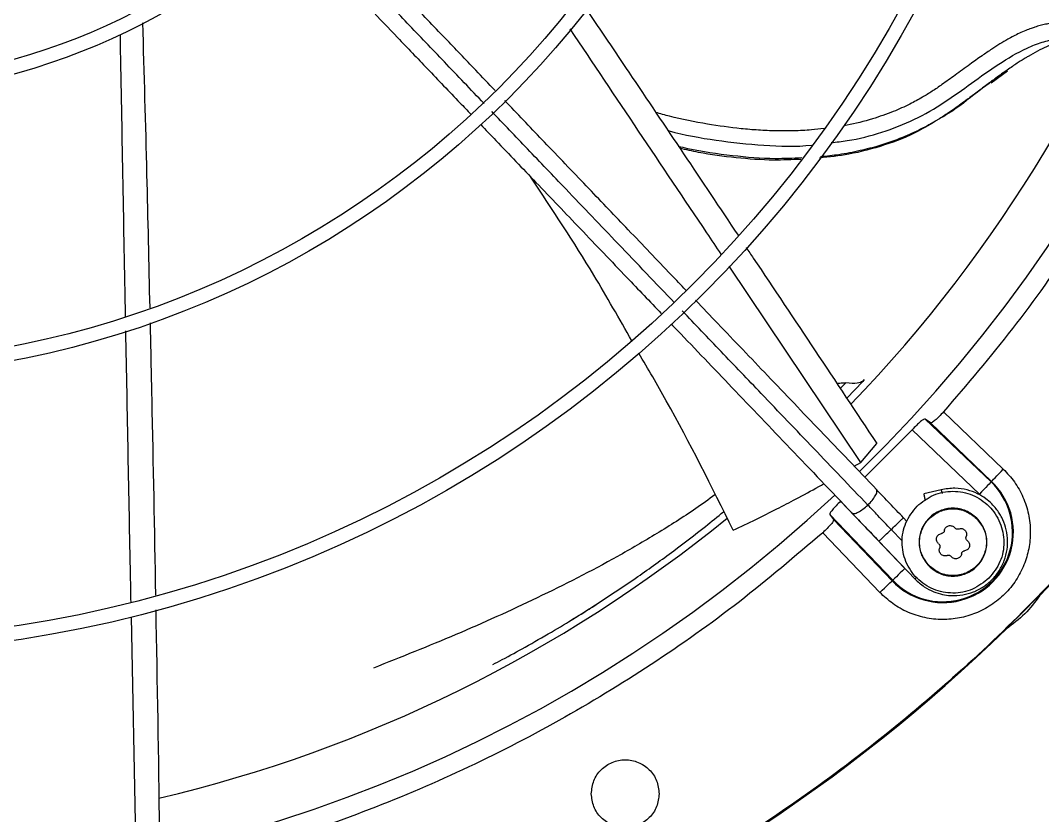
# Model space of a CAD drawing. Header units: inches. Extents: x 1229 to 1453, y -1023 to -720.
# Drawn here: x 1300.47 to 1307.59, y -934.96 to -929.42 of the extents above; entities that cross this region are included whole.
import ezdxf

# ---------------------------------------------------------------- set-up
doc = ezdxf.new("R2010")
doc.units = ezdxf.units.IN
doc.header["$MEASUREMENT"] = 0

msp = doc.modelspace()

# ---------------------------------------------------------------- linework, layer by layer
at = {"color": 18, "linetype": 'Continuous', "lineweight": 25, "true_color": 0x000000}
for p, q in [((1307.2352, -929.8546), (1307.3485, -929.773)), ((1306.3277, -932.5), (1305.4106, -931.1334)), ((1306.2234, -931.9463), (1306.1831, -931.9853)), ((1306.2284, -932.0534), (1306.3404, -931.9353)), ((1306.3321, -931.9423), (1306.3498, -931.9227)), ((1306.3495, -931.923), (1306.3404, -931.9353)), ((1306.9026, -932.148), (1307.3194, -932.5464)), ((1306.8117, -932.2245), (1306.7756, -932.1976)), ((1306.7756, -932.1976), (1307.2339, -932.6358)), ((1306.8117, -932.2245), (1307.2378, -932.6318)), ((1306.6837, -932.2732), (1306.3537, -932.6031)), ((1307.1523, -932.7212), (1306.6837, -932.2732)), ((1306.3277, -932.5), (1306.4372, -932.3671)), ((1306.2811, -932.5272), (1306.3277, -932.5)), ((1307.2378, -932.6318), (1307.2339, -932.6358)), ((1306.887, -932.6902), (1306.7649, -932.7199)), ((1306.1862, -932.7706), (1306.6343, -933.2393)), ((1306.1107, -932.8625), (1306.1376, -932.8987)), ((1306.1107, -932.8625), (1306.5489, -933.3209)), ((1306.5449, -933.3247), (1306.1376, -932.8987)), ((1306.6476, -932.9107), (1306.6237, -932.8857)), ((1306.4595, -933.4063), (1306.0611, -932.9896)), ((1306.6145, -933.047), (1306.5383, -932.9673)), ((1306.4529, -933.0489), (1306.706, -933.3137)), ((1306.5489, -933.3209), (1306.5449, -933.3247)), ((1301.2783, -935.2184), (1301.2457, -933.5758))]:
    msp.add_line(p, q, dxfattribs=at)
at = {"color": 18, "linetype": 'Continuous', "lineweight": 25, "true_color": 0x000000, "flags": 128}
for points in [[(1307.2378, -932.6318), (1307.2396, -932.6299), (1307.2444, -932.6249), (1307.252, -932.6169), (1307.2622, -932.6063), (1307.2745, -932.5934), (1307.2885, -932.5788), (1307.3036, -932.5629), (1307.3194, -932.5464)], [(1307.2339, -932.6358), (1307.2321, -932.6377), (1307.2273, -932.6428), (1307.2197, -932.6507), (1307.2095, -932.6614), (1307.1972, -932.6742), (1307.1832, -932.6889), (1307.1681, -932.7047), (1307.1523, -932.7212)], [(1306.6343, -933.2393), (1306.6178, -933.255), (1306.6019, -933.2702), (1306.5873, -933.2842), (1306.5744, -933.2965), (1306.5638, -933.3066), (1306.5558, -933.3143), (1306.5508, -933.3191), (1306.5489, -933.3209)], [(1306.4595, -933.4063), (1306.476, -933.3906), (1306.4918, -933.3754), (1306.5065, -933.3614), (1306.5193, -933.3491), (1306.53, -933.339), (1306.5379, -933.3314), (1306.543, -933.3265), (1306.5449, -933.3247)]]:
    msp.add_lwpolyline(points, dxfattribs=at)
at = {"color": 18, "linetype": 'Continuous', "lineweight": 25, "true_color": 0x000000}
for radius in [11.7126, 8.5704, 8.472, 6.6478, 6.5493, 4.7037, 4.6053]:
    msp.add_circle((1299.1739, -925.2608), radius, dxfattribs=at)
for centre, radius, start, end in [((1299.1739, -925.2608), 10.2157, 314.3624, 43.03697), ((1299.1739, -925.2608), 12.9331, 283.26667, 346.73333), ((1299.1739, -925.2608), 9.8425, 316.0273, 341.93053), ((1299.1739, -925.2608), 11.7147, 315.79736, 338.46866), ((1299.1739, -925.2608), 10.2157, 224.36307, 313.03719), ((1306.8991, -932.9861), 0.4901, 223.70945, 46.29055), ((1306.8991, -932.9861), 0.4845, 223.70945, 46.29055), ((1299.1739, -925.2608), 9.8425, 283.29628, 309.20157), ((1299.1739, -925.2608), 11.7147, 291.53134, 314.20264)]:
    msp.add_arc(centre, radius, start, end, dxfattribs=at)
for points, knots in [([(1310.8834, -925.2608), (1310.8786, -925.5163), (1310.8689, -926.0272), (1310.7909, -926.7903), (1310.6667, -927.5468), (1310.4924, -928.2936), (1310.2699, -929.0274), (1309.9998, -929.745), (1309.6833, -930.4435), (1309.3218, -931.1197), (1308.9169, -931.7709), (1308.4703, -932.3942), (1307.9838, -932.9869), (1307.4597, -933.5466), (1306.9, -934.0708), (1306.3073, -934.5572), (1305.684, -935.0039), (1305.0328, -935.4088), (1304.3565, -935.7703), (1303.6581, -936.0867), (1302.9404, -936.3568), (1302.2067, -936.5794), (1301.4599, -936.7535), (1300.7033, -936.8784), (1299.9402, -936.9536), (1299.1739, -936.9787), (1298.4075, -936.9536), (1297.6444, -936.8784), (1296.8878, -936.7535), (1296.141, -936.5794), (1295.4073, -936.3568), (1294.6896, -936.0867), (1293.9912, -935.7702), (1293.3149, -935.4088), (1292.6637, -935.0039), (1292.0405, -934.5572), (1291.4477, -934.0708), (1290.8881, -933.5466), (1290.3639, -932.9869), (1289.8774, -932.3942), (1289.4308, -931.7709), (1289.0259, -931.1197), (1288.6644, -930.4435), (1288.3479, -929.745), (1288.0778, -929.0274), (1287.8553, -928.2936), (1287.681, -927.5468), (1287.5568, -926.7903), (1287.4788, -926.0272), (1287.4692, -925.5163), (1287.4643, -925.2608)], [0, 0, 0, 0, 0.020833, 0.041667, 0.0625, 0.083333, 0.104167, 0.125, 0.145833, 0.166667, 0.1875, 0.208333, 0.229167, 0.25, 0.270833, 0.291667, 0.3125, 0.333333, 0.354167, 0.375, 0.395833, 0.416667, 0.4375, 0.458333, 0.479167, 0.5, 0.520833, 0.541667, 0.5625, 0.583333, 0.604167, 0.625, 0.645833, 0.666667, 0.6875, 0.708333, 0.729167, 0.75, 0.770833, 0.791667, 0.8125, 0.833333, 0.854167, 0.875, 0.895833, 0.916667, 0.9375, 0.958333, 0.979167, 1, 1, 1, 1]), ([(1309.5261, -925.2608), (1309.5208, -925.512), (1309.5102, -926.0143), (1309.4249, -926.7639), (1309.2893, -927.5054), (1309.0991, -928.2351), (1308.8566, -928.949), (1308.5626, -929.6434), (1308.2192, -930.3147), (1307.8271, -930.9586), (1307.3921, -931.5749), (1307.0658, -931.957), (1306.9026, -932.148)], [0, 0, 0, 0, 0.1, 0.2, 0.3000001, 0.4, 0.5, 0.6, 0.7000001, 0.8000001, 0.9000001, 1, 1, 1, 1]), ([(1303.7796, -929.9095), (1303.7344, -929.8622), (1303.6187, -929.7411), (1303.4206, -929.5338), (1303.195, -929.2978), (1302.9762, -929.0687), (1302.7832, -928.8668), (1302.6287, -928.7051), (1302.5382, -928.6104), (1302.5041, -928.5748)], [0, 0, 0, 0, 0.106777, 0.27357, 0.467155, 0.637763, 0.78802, 0.920207, 1, 1, 1, 1]), ([(1303.7023, -929.9995), (1303.6101, -929.9031), (1303.432, -929.7167), (1303.1728, -929.4455), (1302.9174, -929.1782), (1302.6663, -928.9154), (1302.4957, -928.7369), (1302.4138, -928.6512)], [0, 0, 0, 0, 0.215401, 0.416421, 0.60434, 0.810084, 1, 1, 1, 1]), ([(1302.3343, -928.7389), (1302.3826, -928.7895), (1302.4986, -928.9109), (1302.6906, -929.1118), (1302.8974, -929.3283), (1303.1059, -929.5464), (1303.314, -929.7641), (1303.4842, -929.9423), (1303.5851, -930.0479), (1303.6105, -930.0744)], [0, 0, 0, 0, 0.11322, 0.271448, 0.450246, 0.598735, 0.76149, 0.940153, 1, 1, 1, 1]), ([(1304.417, -929.3467), (1304.5151, -929.4919), (1304.8688, -930.0153), (1305.2187, -930.539), (1305.4715, -930.9175)], [0, 0, 0, 0, 0.277328, 1, 1, 1, 1]), ([(1301.3231, -929.4374), (1301.3333, -929.7901), (1301.3524, -930.4523), (1301.3666, -931.1135), (1301.3732, -931.4225)], [0, 0, 0, 0, 0.532574, 1, 1, 1, 1]), ([(1307.6814, -929.437), (1307.6703, -929.4383), (1307.6475, -929.4411), (1307.6126, -929.4477), (1307.5763, -929.4564), (1307.5432, -929.4661), (1307.5095, -929.4777), (1307.4732, -929.4917), (1307.432, -929.5099), (1307.3903, -929.5305), (1307.3449, -929.5551), (1307.2945, -929.5848), (1307.2346, -929.6231), (1307.1649, -929.6708), (1307.0793, -929.732), (1306.987, -929.8001), (1306.8999, -929.8631), (1306.8245, -929.9145), (1306.7506, -929.9604), (1306.6612, -930.0087), (1306.5456, -930.0609), (1306.3999, -930.1112), (1306.2841, -930.1419), (1306.2168, -930.1527), (1306.2099, -930.1538)], [0, 0, 0, 0, 0.020248, 0.041453, 0.06358, 0.0866, 0.102644, 0.126716, 0.155363, 0.182381, 0.209021, 0.246963, 0.28662, 0.336424, 0.399614, 0.478049, 0.547725, 0.599316, 0.648188, 0.709671, 0.786694, 0.879285, 0.987574, 1, 1, 1, 1]), ([(1301.2053, -931.4825), (1301.2046, -931.4419), (1301.192, -930.7885), (1301.1801, -930.1335), (1301.169, -929.5191)], [0, 0, 0, 0, 0.06208, 1, 1, 1, 1]), ([(1305.3541, -931.0492), (1305.321, -930.9999), (1304.9711, -930.4785), (1304.6204, -929.9549), (1304.3029, -929.4807)], [0, 0, 0, 0, 0.094407, 1, 1, 1, 1]), ([(1306.1207, -930.2723), (1306.1581, -930.2683), (1306.2787, -930.2554), (1306.4752, -930.2036), (1306.7038, -930.1155), (1306.9092, -929.9953), (1307.0966, -929.8592), (1307.2831, -929.7247), (1307.449, -929.6263), (1307.5884, -929.5697), (1307.6573, -929.5552), (1307.6914, -929.548)], [0, 0, 0, 0, 0.062061, 0.200401, 0.339028, 0.477389, 0.612625, 0.745151, 0.874643, 0.938101, 1, 1, 1, 1]), ([(1307.7685, -929.554), (1307.7543, -929.557), (1307.7256, -929.563), (1307.6796, -929.5788), (1307.6291, -929.5994), (1307.5727, -929.6265), (1307.5251, -929.6527), (1307.4906, -929.6729), (1307.4691, -929.6858), (1307.4436, -929.7017), (1307.4141, -929.7205), (1307.3809, -929.7425), (1307.3577, -929.7585), (1307.3454, -929.7669)], [0, 0, 0, 0, 0.113461, 0.228829, 0.328724, 0.466208, 0.615602, 0.655734, 0.705473, 0.764802, 0.833692, 0.912107, 1, 1, 1, 1]), ([(1307.3454, -929.7669), (1307.3365, -929.7732), (1307.3129, -929.7897), (1307.2691, -929.8213), (1307.2082, -929.8664), (1307.1402, -929.9179), (1307.077, -929.9655), (1307.025, -930.0039), (1306.9808, -930.0355), (1306.9283, -930.0717), (1306.8689, -930.11), (1306.8037, -930.1478), (1306.7217, -930.1908), (1306.6077, -930.2424), (1306.4668, -930.2919), (1306.3184, -930.3307), (1306.1822, -930.3574), (1306.0886, -930.3671), (1306.0455, -930.3716)], [0, 0, 0, 0, 0.022647, 0.059458, 0.112119, 0.18067, 0.238273, 0.278725, 0.316919, 0.352855, 0.412852, 0.465176, 0.509769, 0.604917, 0.722402, 0.813143, 0.913791, 1, 1, 1, 1]), ([(1307.2288, -929.8533), (1307.1987, -929.8757), (1307.102, -929.9477), (1306.9889, -930.0413), (1306.8915, -930.0965), (1306.8665, -930.1107)], [0, 0, 0, 0, 0.25047, 0.807585, 1, 1, 1, 1]), ([(1305.1077, -931.2992), (1305.074, -931.264), (1304.9409, -931.1247), (1304.7159, -930.8892), (1304.4272, -930.5871), (1304.1509, -930.298), (1303.9554, -930.0935), (1303.8573, -929.9908), (1303.8467, -929.9797)], [0, 0, 0, 0, 0.080732, 0.319058, 0.536803, 0.768161, 0.974843, 1, 1, 1, 1]), ([(1305.0297, -931.3886), (1304.8988, -931.2516), (1304.6468, -930.9879), (1304.3048, -930.63), (1304.0109, -930.3225), (1303.8386, -930.1422), (1303.7555, -930.0552)], [0, 0, 0, 0, 0.30978, 0.596486, 0.805334, 1, 1, 1, 1]), ([(1306.0711, -930.1745), (1306.0418, -930.1778), (1305.9717, -930.1858), (1305.8598, -930.1908), (1305.7365, -930.1913), (1305.6142, -930.186), (1305.4546, -930.1729), (1305.2473, -930.1434), (1305.0486, -930.1048), (1304.9304, -930.0712), (1304.8985, -930.0622)], [0, 0, 0, 0, 0.07502, 0.180081, 0.284247, 0.387504, 0.489824, 0.6891, 0.916212, 1, 1, 1, 1]), ([(1303.6777, -930.1448), (1303.7136, -930.1823), (1303.8426, -930.3174), (1304.0748, -930.5603), (1304.3789, -930.8785), (1304.6698, -931.183), (1304.8569, -931.3788), (1304.9368, -931.4623)], [0, 0, 0, 0, 0.084805, 0.305611, 0.551323, 0.808548, 1, 1, 1, 1]), ([(1306.8575, -930.116), (1306.8144, -930.1427), (1306.7011, -930.213), (1306.4933, -930.2926), (1306.2621, -930.3552), (1306.1075, -930.3721), (1306.0395, -930.3795)], [0, 0, 0, 0, 0.180135, 0.474516, 0.768977, 1, 1, 1, 1]), ([(1304.9825, -930.1874), (1304.9855, -930.1883), (1305.0954, -930.219), (1305.3185, -930.2591), (1305.6501, -930.2944), (1305.8747, -930.3021), (1305.9845, -930.2889), (1305.9845, -930.2889)], [0, 0, 0, 0, 0.009341, 0.33831, 0.668436, 0.999941, 1, 1, 1, 1]), ([(1305.9167, -930.3786), (1305.8542, -930.3815), (1305.6931, -930.3891), (1305.4267, -930.3654), (1305.202, -930.3346), (1305.0787, -930.3044), (1305.0573, -930.2991)], [0, 0, 0, 0, 0.217672, 0.561292, 0.923662, 1, 1, 1, 1]), ([(1305.9089, -930.3889), (1305.8464, -930.3916), (1305.6964, -930.3982), (1305.4576, -930.3795), (1305.2383, -930.352), (1305.1091, -930.3219), (1305.0658, -930.3119)], [0, 0, 0, 0, 0.222118, 0.532821, 0.843556, 1, 1, 1, 1]), ([(1304.7309, -931.653), (1304.6443, -931.4996), (1304.4246, -931.1106), (1304.1781, -930.7379), (1304.0288, -930.5122)], [0, 0, 0, 0, 0.394211, 1, 1, 1, 1]), ([(1305.5281, -931.0019), (1305.5446, -931.0266), (1305.8497, -931.4819), (1306.1517, -931.9369), (1306.4372, -932.3671)], [0, 0, 0, 0, 0.054287, 1, 1, 1, 1]), ([(1306.4362, -932.6894), (1306.3061, -932.5533), (1306.054, -932.2895), (1305.685, -931.9033), (1305.3948, -931.5997), (1305.2272, -931.4243), (1305.1757, -931.3704)], [0, 0, 0, 0, 0.311686, 0.604241, 0.878427, 1, 1, 1, 1]), ([(1306.3753, -932.7966), (1306.2499, -932.6654), (1306.0033, -932.4074), (1305.6623, -932.0506), (1305.3567, -931.7308), (1305.1727, -931.5383), (1305.0823, -931.4436)], [0, 0, 0, 0, 0.292964, 0.576036, 0.791578, 1, 1, 1, 1]), ([(1301.3756, -931.5274), (1301.3797, -931.7043), (1301.3943, -932.3378), (1301.4055, -932.9694), (1301.4136, -933.4246)], [0, 0, 0, 0, 0.279322, 1, 1, 1, 1]), ([(1301.2436, -933.4731), (1301.2424, -933.4133), (1301.2299, -932.7847), (1301.218, -932.1538), (1301.2073, -931.5829)], [0, 0, 0, 0, 0.0951288, 1, 1, 1, 1]), ([(1305.0048, -931.5335), (1305.0196, -931.5489), (1305.1616, -931.6976), (1305.4385, -931.9873), (1305.8444, -932.4121), (1306.122, -932.7026), (1306.2654, -932.8526)], [0, 0, 0, 0, 0.034882, 0.334856, 0.656456, 1, 1, 1, 1]), ([(1305.438, -932.973), (1305.2875, -932.6693), (1305.0805, -932.2514), (1304.8451, -931.8492), (1304.7807, -931.7393)], [0, 0, 0, 0, 0.726612, 1, 1, 1, 1]), ([(1306.1575, -931.9469), (1306.168, -931.9469), (1306.1906, -931.9467), (1306.212, -931.9464), (1306.2234, -931.9463)], [0, 0, 0, 0, 0.46458, 1, 1, 1, 1]), ([(1306.3404, -931.9353), (1306.33, -931.9411), (1306.3081, -931.9532), (1306.2525, -931.9487), (1306.2234, -931.9463)], [0, 0, 0, 0, 0.475869, 1, 1, 1, 1]), ([(1306.9026, -932.148), (1306.8924, -932.1591), (1306.8718, -932.1815), (1306.843, -932.2078), (1306.8205, -932.2245), (1306.8147, -932.2245), (1306.8117, -932.2245)], [0, 0, 0, 0, 0.24423, 0.4964, 0.747202, 1, 1, 1, 1]), ([(1306.7756, -932.1976), (1306.7726, -932.1976), (1306.7668, -932.1976), (1306.7443, -932.2143), (1306.7152, -932.2403), (1306.6941, -932.2623), (1306.6837, -932.2732)], [0, 0, 0, 0, 0.252626, 0.503248, 0.755217, 1, 1, 1, 1]), ([(1307.3194, -932.5464), (1307.3463, -932.5753), (1307.4011, -932.6339), (1307.4601, -932.7413), (1307.4982, -932.8588), (1307.5113, -932.981), (1307.5003, -933.1011), (1307.4664, -933.216), (1307.4101, -933.3234), (1307.3322, -933.4191), (1307.2365, -933.4971), (1307.1291, -933.5533), (1307.0141, -933.5872), (1306.8941, -933.5983), (1306.7718, -933.5852), (1306.6543, -933.5471), (1306.547, -933.4881), (1306.4883, -933.4333), (1306.4595, -933.4063)], [0, 0, 0, 0, 0.0609954, 0.124061, 0.1879942, 0.2514906, 0.3132975, 0.3737131, 0.4362133, 0.5000005, 0.5637869, 0.6262875, 0.6867026, 0.74851, 0.8120066, 0.8759389, 0.9390044, 1, 1, 1, 1]), ([(1305.438, -932.973), (1305.4907, -932.9478), (1305.5924, -932.8993), (1305.7382, -932.826), (1305.8842, -932.7498), (1305.9936, -932.6911), (1306.0578, -932.6549), (1306.0699, -932.6481)], [0, 0, 0, 0, 0.246531, 0.476022, 0.688417, 0.941305, 1, 1, 1, 1]), ([(1305.3103, -932.7259), (1305.2662, -932.7579), (1305.1326, -932.8546), (1304.9063, -932.9971), (1304.5397, -933.2111), (1304.0738, -933.4475), (1303.5073, -933.704), (1303.1234, -933.8563), (1302.9314, -933.9325)], [0, 0, 0, 0, 0.0577, 0.174857, 0.292286, 0.527695, 0.763643, 1, 1, 1, 1]), ([(1306.3753, -932.7966), (1306.3858, -932.7859), (1306.4068, -932.7644), (1306.4296, -932.7317), (1306.442, -932.7037), (1306.4381, -932.6942), (1306.4362, -932.6894)], [0, 0, 0, 0, 0.242953, 0.485903, 0.742951, 1, 1, 1, 1]), ([(1306.6237, -932.8857), (1306.5919, -932.8524), (1306.5283, -932.7858), (1306.4669, -932.7216), (1306.4362, -932.6894)], [0, 0, 0, 0, 0.500002, 1, 1, 1, 1]), ([(1306.7045, -933.3121), (1306.7251, -933.331), (1306.7639, -933.3668), (1306.8308, -933.4011), (1306.8934, -933.4205), (1306.962, -933.4298), (1307.0351, -933.4258), (1307.1124, -933.4044), (1307.1819, -933.3685), (1307.2433, -933.3182), (1307.2929, -933.2558), (1307.3284, -933.1843), (1307.3479, -933.107), (1307.3508, -933.0278), (1307.3374, -932.9519), (1307.3147, -932.8942), (1307.2909, -932.8526), (1307.2684, -932.8207), (1307.2378, -932.7861), (1307.1951, -932.7493), (1307.1381, -932.7146), (1307.066, -932.6881), (1306.979, -932.6749), (1306.9183, -932.685), (1306.8863, -932.6903)], [0, 0, 0, 0, 0.053383, 0.100935, 0.142644, 0.178507, 0.233213, 0.281771, 0.331518, 0.382116, 0.432747, 0.483378, 0.53401, 0.584641, 0.634226, 0.680757, 0.70288, 0.726041, 0.755415, 0.791313, 0.833729, 0.882655, 0.938082, 1, 1, 1, 1]), ([(1306.7182, -932.8051), (1306.7547, -932.7761), (1306.8279, -932.718), (1306.9692, -932.6926), (1307.1077, -932.7197), (1307.2258, -932.7986), (1307.3047, -932.9167), (1307.3318, -933.0552), (1307.3064, -933.1965), (1307.2483, -933.2697), (1307.2193, -933.3062)], [0, 0, 0, 0, 0.125, 0.249999, 0.374999, 0.500001, 0.625, 0.75, 0.875001, 1, 1, 1, 1]), ([(1306.7652, -932.7214), (1306.7651, -932.721), (1306.7647, -932.7194), (1306.7674, -932.7304), (1306.7714, -932.7469), (1306.7751, -932.7621), (1306.7762, -932.7664)], [0, 0, 0, 0, 0.124221, 0.48944, 0.854973, 1, 1, 1, 1]), ([(1306.8863, -932.6903), (1306.8866, -932.6917), (1306.8872, -932.6939), (1306.8911, -932.7099), (1306.8927, -932.7165)], [0, 0, 0, 0, 0.58846, 1, 1, 1, 1]), ([(1306.1862, -932.7706), (1306.1754, -932.781), (1306.1534, -932.8022), (1306.1273, -932.8312), (1306.1107, -932.8538), (1306.1107, -932.8596), (1306.1107, -932.8625)], [0, 0, 0, 0, 0.244784, 0.496747, 0.747372, 1, 1, 1, 1]), ([(1306.2654, -932.8526), (1306.2701, -932.8548), (1306.2794, -932.8591), (1306.3079, -932.848), (1306.3416, -932.8267), (1306.364, -932.8067), (1306.3753, -932.7966)], [0, 0, 0, 0, 0.257047, 0.514093, 0.757042, 1, 1, 1, 1]), ([(1306.5383, -932.9673), (1306.5073, -932.9349), (1306.452, -932.877), (1306.3987, -932.8212), (1306.3753, -932.7966)], [0, 0, 0, 0, 0.559898, 1, 1, 1, 1]), ([(1307.2193, -933.3062), (1307.1827, -933.3353), (1307.1096, -933.3933), (1306.9683, -933.4188), (1306.8297, -933.3917), (1306.7117, -933.3127), (1306.6327, -933.1947), (1306.6056, -933.0561), (1306.6311, -932.9148), (1306.6892, -932.8417), (1306.7182, -932.8051)], [0, 0, 0, 0, 0.125001, 0.250001, 0.375, 0.5, 0.625, 0.75, 0.875, 1, 1, 1, 1]), ([(1304.4927, -933.4839), (1304.5864, -933.422), (1304.7641, -933.3046), (1305.0143, -933.1234), (1305.2133, -932.972), (1305.3287, -932.8775), (1305.3709, -932.8431)], [0, 0, 0, 0, 0.317134, 0.601378, 0.854454, 1, 1, 1, 1]), ([(1306.2654, -932.8526), (1306.2961, -932.8848), (1306.3575, -932.949), (1306.4211, -933.0156), (1306.4529, -933.0489)], [0, 0, 0, 0, 0.499998, 1, 1, 1, 1]), ([(1307.1358, -932.8886), (1307.1114, -932.8693), (1307.0626, -932.8306), (1306.9684, -932.8136), (1306.8761, -932.8317), (1306.7974, -932.8843), (1306.7447, -932.963), (1306.7267, -933.0554), (1306.7436, -933.1496), (1306.7823, -933.1983), (1306.8017, -933.2227)], [0, 0, 0, 0, 0.125001, 0.25, 0.374999, 0.499998, 0.624999, 0.749999, 0.874999, 1, 1, 1, 1]), ([(1306.8041, -933.2203), (1306.7851, -933.1963), (1306.7469, -933.1482), (1306.7302, -933.0554), (1306.748, -932.9644), (1306.7998, -932.8868), (1306.8774, -932.8349), (1306.9684, -932.8171), (1307.0613, -932.8339), (1307.1093, -932.872), (1307.1333, -932.8911)], [0, 0, 0, 0, 0.1249984, 0.2499988, 0.3749993, 0.4999977, 0.6249999, 0.7499986, 0.8750005, 1, 1, 1, 1]), ([(1306.1376, -932.8987), (1306.1376, -932.9016), (1306.1376, -932.9074), (1306.1209, -932.9299), (1306.0945, -932.9587), (1306.0721, -932.9794), (1306.0611, -932.9896)], [0, 0, 0, 0, 0.2528, 0.503596, 0.755768, 1, 1, 1, 1]), ([(1306.5383, -932.9673), (1306.5492, -932.9569), (1306.5709, -932.9361), (1306.5992, -932.9091), (1306.6196, -932.8896), (1306.6224, -932.887), (1306.6237, -932.8857)], [0, 0, 0, 0, 0.24295, 0.4859, 0.74295, 1, 1, 1, 1]), ([(1306.8017, -933.2227), (1306.8261, -933.2421), (1306.8748, -933.2808), (1306.969, -933.2977), (1307.0614, -933.2797), (1307.1401, -933.2271), (1307.1927, -933.1483), (1307.2108, -933.056), (1307.1938, -932.9618), (1307.1551, -932.913), (1307.1358, -932.8886)], [0, 0, 0, 0, 0.124999, 0.249998, 0.374998, 0.499999, 0.624999, 0.749999, 0.875, 1, 1, 1, 1]), ([(1307.1333, -932.8911), (1307.1524, -932.9151), (1307.1905, -932.9631), (1307.2073, -933.056), (1307.1895, -933.147), (1307.1376, -933.2246), (1307.0601, -933.2764), (1306.969, -933.2942), (1306.8762, -933.2775), (1306.8282, -933.2393), (1306.8041, -933.2203)], [0, 0, 0, 0, 0.125, 0.25, 0.375, 0.499999, 0.624999, 0.75, 0.874998, 1, 1, 1, 1]), ([(1306.9086, -932.9752), (1306.9096, -932.9711), (1306.9113, -932.9633), (1306.9182, -932.9533), (1306.9271, -932.9457), (1306.938, -932.9411), (1306.9498, -932.9396), (1306.9613, -932.9417), (1306.9723, -932.947), (1306.9777, -932.9528), (1306.9806, -932.956)], [0, 0, 0, 0, 0.136252, 0.254606, 0.379598, 0.500013, 0.620407, 0.745434, 0.863769, 1, 1, 1, 1]), ([(1306.0611, -932.9896), (1305.8701, -933.1527), (1305.488, -933.4791), (1304.8717, -933.9141), (1304.2278, -934.3062), (1303.5565, -934.6496), (1302.8621, -934.9435), (1302.1482, -935.1861), (1301.4185, -935.3761), (1300.6769, -935.5125), (1299.9274, -935.5947), (1299.1739, -935.6221), (1298.4203, -935.5947), (1297.6708, -935.5125), (1296.9292, -935.3761), (1296.1995, -935.1861), (1295.4856, -934.9435), (1294.7912, -934.6496), (1294.1199, -934.3062), (1293.476, -933.9141), (1292.8597, -933.4791), (1292.4776, -933.1527), (1292.2866, -932.9896)], [0, 0, 0, 0, 0.0500001, 0.1, 0.15, 0.1999999, 0.25, 0.3, 0.35, 0.4000001, 0.45, 0.5000001, 0.5499999, 0.5999999, 0.65, 0.7, 0.75, 0.8000001, 0.8500001, 0.9000001, 0.9500001, 1, 1, 1, 1]), ([(1306.4529, -933.0489), (1306.4543, -933.0476), (1306.457, -933.045), (1306.4775, -933.0254), (1306.5057, -932.9984), (1306.5275, -932.9777), (1306.5383, -932.9673)], [0, 0, 0, 0, 0.257049, 0.514095, 0.75705, 1, 1, 1, 1]), ([(1306.869, -933.0675), (1306.8659, -933.0646), (1306.86, -933.0592), (1306.8548, -933.0482), (1306.8527, -933.0367), (1306.8541, -933.025), (1306.8588, -933.0141), (1306.8663, -933.0052), (1306.8763, -932.9983), (1306.8841, -932.9965), (1306.8883, -932.9956)], [0, 0, 0, 0, 0.136222, 0.254553, 0.379562, 0.499975, 0.620367, 0.745376, 0.863737, 1, 1, 1, 1]), ([(1306.9086, -932.9752), (1306.908, -932.9778), (1306.9069, -932.9828), (1306.9022, -932.9891), (1306.8959, -932.9938), (1306.8909, -932.995), (1306.8883, -932.9956)], [0, 0, 0, 0, 0.256016, 0.500006, 0.743943, 1, 1, 1, 1]), ([(1307.0083, -932.9634), (1307.0058, -932.9642), (1307.0009, -932.9657), (1306.9931, -932.9648), (1306.9858, -932.9617), (1306.9824, -932.9579), (1306.9806, -932.956)], [0, 0, 0, 0, 0.255944, 0.499894, 0.743912, 1, 1, 1, 1]), ([(1307.0083, -932.9634), (1307.0124, -932.9621), (1307.02, -932.9598), (1307.0321, -932.9607), (1307.0433, -932.9646), (1307.0493, -932.9697), (1307.0522, -932.9722)], [0, 0, 0, 0, 0.272477, 0.509179, 0.759211, 1, 1, 1, 1]), ([(1307.0522, -932.9722), (1307.0547, -932.9751), (1307.0598, -932.9811), (1307.0637, -932.9924), (1307.0646, -933.0045), (1307.0622, -933.0121), (1307.061, -933.0161)], [0, 0, 0, 0, 0.240785, 0.490794, 0.736613, 1, 1, 1, 1]), ([(1307.0684, -933.0438), (1307.0665, -933.0421), (1307.0628, -933.0386), (1307.0596, -933.0313), (1307.0587, -933.0235), (1307.0602, -933.0186), (1307.061, -933.0161)], [0, 0, 0, 0, 0.256057, 0.500102, 0.744, 1, 1, 1, 1]), ([(1306.869, -933.0675), (1306.871, -933.0693), (1306.8747, -933.0728), (1306.8778, -933.0801), (1306.8787, -933.0879), (1306.8772, -933.0928), (1306.8765, -933.0953)], [0, 0, 0, 0, 0.256053, 0.500094, 0.745977, 1, 1, 1, 1]), ([(1306.8852, -933.1392), (1306.8827, -933.1362), (1306.8776, -933.1302), (1306.8738, -933.1191), (1306.8728, -933.107), (1306.8752, -933.0994), (1306.8765, -933.0953)], [0, 0, 0, 0, 0.240813, 0.4908788, 0.7275178, 1, 1, 1, 1]), ([(1307.0684, -933.0438), (1307.0715, -933.0467), (1307.0774, -933.0521), (1307.0827, -933.0631), (1307.0847, -933.0746), (1307.0834, -933.0864), (1307.0788, -933.0971), (1307.0713, -933.106), (1307.0614, -933.113), (1307.0534, -933.1148), (1307.0492, -933.1158)], [0, 0, 0, 0, 0.133503, 0.255989, 0.378469, 0.499258, 0.621544, 0.739531, 0.861867, 1, 1, 1, 1]), ([(1306.9291, -933.1479), (1306.925, -933.1492), (1306.9174, -933.1516), (1306.9053, -933.1506), (1306.8942, -933.1468), (1306.8882, -933.1417), (1306.8852, -933.1392)], [0, 0, 0, 0, 0.272431, 0.509129, 0.759164, 1, 1, 1, 1]), ([(1306.9291, -933.1479), (1306.9316, -933.1472), (1306.9365, -933.1457), (1306.9444, -933.1466), (1306.9516, -933.1497), (1306.9551, -933.1535), (1306.9569, -933.1554)], [0, 0, 0, 0, 0.256, 0.499859, 0.743861, 1, 1, 1, 1]), ([(1307.0288, -933.1361), (1307.0279, -933.1403), (1307.0261, -933.1481), (1307.0193, -933.1581), (1307.0103, -933.1656), (1306.9994, -933.1703), (1306.9877, -933.1717), (1306.9762, -933.1696), (1306.9652, -933.1644), (1306.9598, -933.1585), (1306.9569, -933.1554)], [0, 0, 0, 0, 0.136248, 0.254617, 0.379611, 0.500031, 0.620427, 0.745455, 0.86377, 1, 1, 1, 1]), ([(1307.0288, -933.1361), (1307.0294, -933.1335), (1307.0306, -933.1285), (1307.0353, -933.1222), (1307.0416, -933.1175), (1307.0466, -933.1164), (1307.0492, -933.1158)], [0, 0, 0, 0, 0.256017, 0.499993, 0.743942, 1, 1, 1, 1]), ([(1306.7045, -933.3121), (1306.705, -933.3116), (1306.7057, -933.311), (1306.7137, -933.3033), (1306.7152, -933.3018)], [0, 0, 0, 0, 0.8129995, 1, 1, 1, 1]), ([(1307.5719, -933.4283), (1307.5393, -933.4726), (1307.4743, -933.5612), (1307.3856, -933.6263), (1307.3413, -933.6588)], [0, 0, 0, 0, 0.500001, 1, 1, 1, 1]), ([(1303.7635, -933.9077), (1303.7855, -933.8962), (1303.861, -933.8569), (1303.9973, -933.7821), (1304.1676, -933.6849), (1304.3357, -933.584), (1304.4419, -933.5163), (1304.4927, -933.4839)], [0, 0, 0, 0, 0.088224, 0.302816, 0.554094, 0.78648, 1, 1, 1, 1]), ([(1304.2945, -933.6073), (1304.3412, -933.579), (1304.4062, -933.5396), (1304.4694, -933.4982), (1304.4872, -933.4865)], [0, 0, 0, 0, 0.7187509, 1, 1, 1, 1]), ([(1301.4156, -933.5268), (1301.4161, -933.5562), (1301.4266, -934.1039), (1301.4347, -934.6495), (1301.4423, -935.1659)], [0, 0, 0, 0, 0.053739, 1, 1, 1, 1]), ([(1304.4494, -934.8075), (1304.453, -934.7766), (1304.4601, -934.7148), (1304.5147, -934.6362), (1304.5928, -934.5836), (1304.6857, -934.5652), (1304.7785, -934.5836), (1304.8566, -934.6362), (1304.9112, -934.7148), (1304.9183, -934.7766), (1304.9219, -934.8075)], [0, 0, 0, 0, 0.125, 0.249999, 0.375001, 0.5, 0.624999, 0.750001, 0.875, 1, 1, 1, 1]), ([(1304.9219, -934.8075), (1304.9183, -934.8385), (1304.9112, -934.9003), (1304.8566, -934.9789), (1304.7785, -935.0315), (1304.6857, -935.0499), (1304.5928, -935.0315), (1304.5147, -934.9789), (1304.4601, -934.9003), (1304.453, -934.8385), (1304.4494, -934.8075)], [0, 0, 0, 0, 0.124999, 0.249999, 0.375001, 0.5, 0.624999, 0.750001, 0.875001, 1, 1, 1, 1])]:
    msp.add_open_spline(points, degree=3, knots=knots, dxfattribs=at)

doc.saveas('drawing.dxf')
